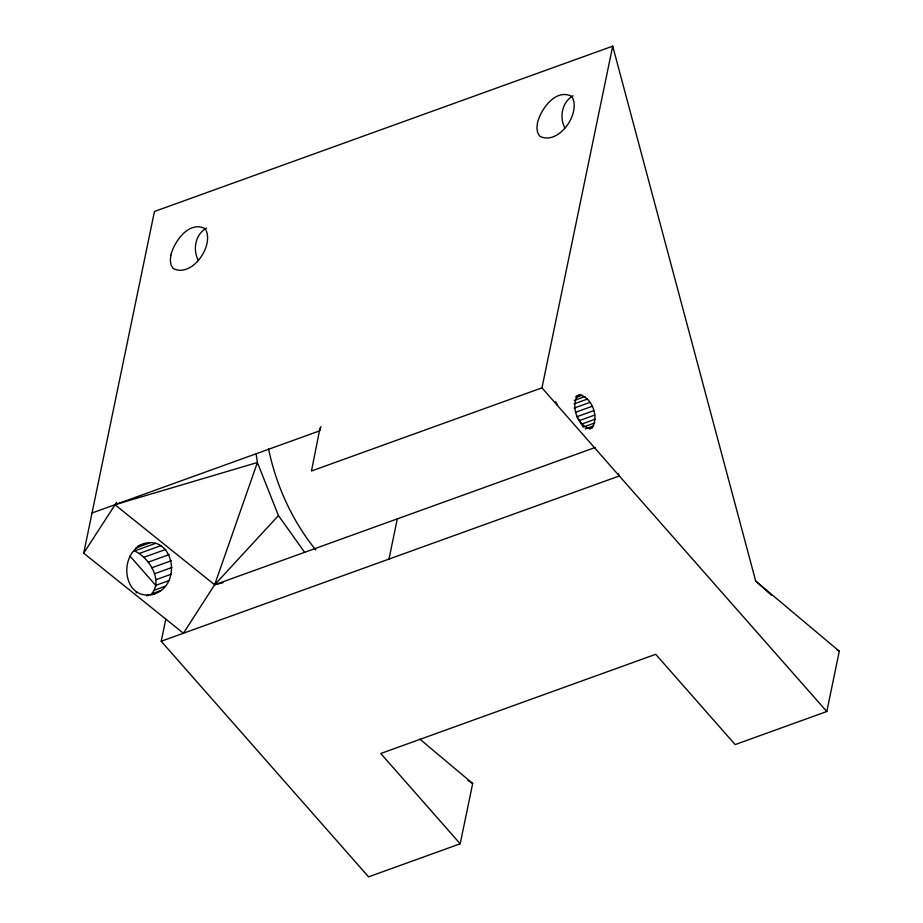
<?xml version="1.0" encoding="UTF-8"?>
<svg xmlns="http://www.w3.org/2000/svg" width="923" height="923" viewBox="0 0 923 923"><rect width="100%" height="100%" fill="white"/><g stroke="black" fill="none" stroke-linecap="round" stroke-linejoin="round"><path stroke-width="1.38" d="M320.039 427.926L311.478 470.995L541.963 387.845L612.71 46.15L154.453 211.482L83.705 553.177L183.412 633.247L214.655 584.778L278.434 515.588L257.39 462.504L256.144 454.07M579.794 394.859L577.683 395.725C570.541 406.212 577.463 425.757 589.97 428.699L592.081 427.834C599.212 417.346 592.301 397.801 579.794 394.859L575.952 396.244M152.053 594.7C185.511 586.301 172.555 527.171 137.4 546.462M419.884 739.161L472.691 783.489L460.196 843.784L368.554 876.85L161.213 641.254L165.805 619.068M388.987 559.073L397.305 518.876M460.196 843.784L380.761 753.503L655.711 654.303L735.158 744.584L826.8 711.518L839.295 651.211L755.683 581.04L612.71 46.15M150.587 594.908C164.179 581.594 149.33 557.4 134.539 550.962L155.56 543.37M320.881 426.611L319.796 430.799L92.035 512.98M83.705 553.177L116.61 502.366M143.769 544.166C116.933 552.981 122.967 603.354 154.591 593.789M154.983 589.97L164.94 586.347M135.635 548.066L149.688 542.874M139.327 553.442L161.006 545.608M575.894 397.444L582.251 395.148M574.302 400.386L584.882 396.567M143.988 557.261L165.655 549.45M574.106 403.87L587.524 399.024M574.094 408.093L589.97 402.359M148.234 562.165L169.128 554.619M575.537 412.293L592.081 406.328M151.764 567.807L171.32 560.746M593.697 410.666L577.037 416.677L583.186 427.118L594.712 422.953M154.337 573.818L171.966 567.449M579.552 420.553L594.712 415.085M581.652 424.119L595.058 419.273M155.779 579.771L171.067 574.256M585.251 428.918L593.697 425.872M155.987 585.274L168.667 580.705M589.439 428.78L592.081 427.834M136.131 592.774L137.342 592.335M146.538 595.843L148.672 595.07M152.745 593.477L160.141 590.812M595.254 447.459L214.655 584.778L114.948 504.708L257.39 462.504L214.655 584.778L222.985 582.667M161.213 641.254L619.333 475.968L826.8 711.518M836.942 649.734L839.295 651.211M467.996 780.523L472.691 783.489M755.683 581.04L771.57 595.323M541.963 387.845L619.333 475.968L618.156 473.407M129.843 555.946L156.31 586.013M278.434 515.588L304.763 552.473M555.715 401.62L557.469 405.451M198.341 260.321A22.383 19.198 89.6 0 1 206.51 228.073M564.945 128.055A22.383 19.198 89.6 0 1 573.114 95.796M315.758 549.912A223.804 192.007 89.6 0 1 268.501 448.682M170.847 255.198L170.317 260.528L171.078 265.039L173.074 268.431C191.822 278.411 215.059 245.23 205.275 228.742C189.4 220.182 174.193 241.33 170.847 255.198M537.451 122.932L536.921 128.262L537.682 132.774L539.678 136.166C558.427 146.146 581.663 112.964 571.879 96.477C556.004 87.904 540.797 109.064 537.451 122.932"/></g></svg>
